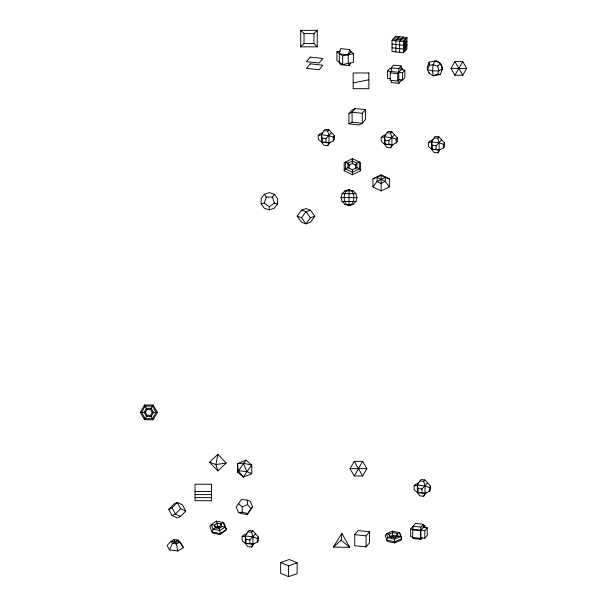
<?xml version="1.0" encoding="UTF-8"?>
<svg xmlns="http://www.w3.org/2000/svg" width="607" height="607" viewBox="0 0 607 607"><rect width="100%" height="100%" fill="white"/><g stroke="black" fill="none" stroke-linecap="round" stroke-linejoin="round"><path stroke-width="0.91" d="M261.139 203.884L261.185 198.497L264.333 194.286L269.417 192.609L274.447 194.354L277.558 198.61L277.505 203.998L274.364 208.209L269.28 209.885L264.25 208.14L261.139 203.884L264.25 203.004L269.28 206.714L269.28 209.885M352.363 158.67L344.177 162.706L344.199 170.749L352.417 174.748L360.611 170.711L360.581 162.668L352.409 158.594M352.379 163.594L352.371 158.579M352.379 174.831L352.409 169.831L347.887 167.631L345.429 168.837L344.199 170.749M333.38 547.066L341.18 540.184L341.862 533.325L349.662 547.355L333.38 547.066L341.862 533.325M391.325 537.058L392.79 536.429L392.388 531.178L386.56 533.682L385.331 535.351L386.667 540.01L387.691 541.497L394.649 542.946L400.476 540.442L401.705 538.773L400.377 534.122L399.345 532.635L392.388 531.178M394.649 542.946L394.254 537.696L389.747 536.755L387.691 537.643L386.667 540.01L394.846 541.717L401.705 538.773L399.345 532.635L397.289 533.515L392.79 532.574L389.019 534.198L386.56 533.682L387.691 537.643L394.649 539.092L400.476 536.588L398.025 536.08L394.254 537.696M217.86 454.302L215.91 464.552L217.86 470.918L226.183 463.065L217.86 454.302L209.544 462.155L217.86 470.918M350.33 63.12L349.67 65.67L340.671 64.699L339.313 62.658L339.313 53.879L340.671 48.613L349.67 49.584L351.028 51.633L353.418 53.651L353.418 62.422L342.682 64.486L336.923 60.639L336.923 51.861L340.026 51.132M349.67 49.584L348.312 54.858L348.312 63.629L349.67 65.67M340.997 197.616L342.067 193.686L344.996 190.81L349.002 189.763L353.001 190.81L355.93 193.686L356.999 197.616L355.93 201.539L353.001 204.415L349.002 205.47L344.996 204.415L342.067 201.539L340.997 197.616L356.999 197.616M429.164 62.149L429.369 65.23L427.465 69.668L432.533 70.951L438.74 70.89L442.321 69.069L440.447 63.378L434.802 60.928L433.102 64.782L432.533 70.951L433.102 75.776L437.723 74.282L438.74 70.89L437.723 66.133L440.447 63.371L436.509 60.738L429.164 62.149L427.282 67.445L427.465 69.668L429.369 73.379L433.102 75.776L440.447 74.365L442.321 69.069L442.146 66.846L440.379 63.401M264.25 203.004L266.223 197.07L264.333 194.286M237.587 472.125L246.002 460.129L251.776 465.106L251.776 473.665L243.354 477.11L237.587 472.125L237.587 463.573L246.002 460.129M247.208 514.364L252.58 506.701L250.304 501.367L247.208 500.069L241.609 499.462L238.513 503.628L236.237 507.126L238.513 512.467L241.609 513.757L247.208 514.364L252.58 506.701M216.1 527.893L217.162 527.164L220.197 527.741L219.833 526.671L220.948 523.932L223.179 522.415L224.302 523.629L226.487 529.38L224.977 531.064L219.954 534.486L213.133 533.204L212.018 531.99L209.825 526.239L211.342 524.554L216.365 521.132L223.179 522.415L224.977 527.119L226.487 529.38L220.349 533.561L219.954 534.486M217.162 527.164L217.556 526.239L217.162 523.219L216.365 521.132M396.5 536.732L396.265 535.89L397.289 533.515L398.025 536.08M169.543 549.95L172.396 543.462L178.101 540.071L180.947 543.159L183.413 547.59L177.707 550.989L169.543 549.95L167.084 545.518L171.166 541.247L174.019 539.547L178.101 540.071L183.413 547.59M328.804 129.708L325.048 129.299L321.46 134.784L321.46 142.114L323.91 145.316L327.666 145.718L328.979 142.933L328.979 135.596L327.666 131.059L328.804 129.708L334.442 135.816L334.442 139.481L333.311 140.832L328.979 142.933L321.46 142.114L318.273 139.208L318.273 135.536L319.403 134.193L322.795 132.546M391.743 131.765L387.979 131.355L384.398 136.841L384.398 144.17L386.849 147.364L390.604 147.774L391.917 144.982L391.917 137.652L390.604 133.108L391.743 131.765L397.38 137.872L397.38 141.537L396.25 142.888L391.917 144.982L384.398 144.17L381.211 141.256L381.211 137.592L382.342 136.249L385.733 134.602M252.747 530.844L248.938 530.435L245.319 535.981L245.319 543.402L247.793 546.634L251.594 547.044L252.922 544.221L252.922 536.8L251.594 532.21L252.747 530.844L258.453 537.028L258.453 540.731L257.3 542.097L252.922 544.221L245.319 543.402L242.087 540.45L242.087 536.74L243.232 535.382L246.662 533.712M438.922 136.871L435.166 136.461L431.585 141.947L431.585 149.276L434.028 152.471L437.791 152.881L439.104 150.088L439.104 142.759L437.791 138.214L438.922 136.871L444.559 142.979L444.559 146.644L443.429 147.994L439.104 150.088L431.585 149.276L428.39 146.363L428.39 142.698L429.528 141.348L432.928 139.701M424.824 479.932L420.985 479.522L417.335 485.114L417.335 492.588L419.832 495.851L423.663 496.26L424.999 493.423L424.999 485.941L423.663 481.305L424.824 479.932L430.575 486.161L430.575 489.902L429.415 491.275L424.999 493.423L417.335 492.588L414.08 489.621L414.08 485.881L415.234 484.507L418.709 482.823M140.3 412.381L144.565 404.998L153.093 404.998L157.357 412.381L153.093 419.763L144.565 419.763L140.3 412.381L145.422 412.381L147.122 415.34L150.536 415.34L152.243 412.381L157.357 412.381M145.422 412.381L147.122 409.429L150.536 409.429L153.093 404.998M144.565 419.763L147.122 415.34M450.986 68.416L454.916 61.611L462.769 61.611L466.7 68.416L462.769 75.215L454.916 75.215L450.986 68.416L466.7 68.416M454.916 75.215L462.769 61.611M350.034 468.657L354.245 461.358L362.675 461.358L366.894 468.657L362.675 475.956L354.245 475.956L350.034 468.657L366.894 468.657M354.245 475.956L362.675 461.358M329.942 142.448L327.666 145.718M392.881 144.504L390.604 147.774M440.06 149.61L437.791 152.881M253.893 543.735L251.594 547.044M425.977 492.937L423.663 496.26M349.116 168.329L349.108 165.112L347.872 163.207L345.406 162.008L345.421 168.845L352.417 172.244L359.374 168.807L356.908 167.608L355.679 168.314L355.672 165.096L356.901 163.184L359.352 161.978L359.374 168.807L360.611 170.711M243.354 463.27L246.928 471.631L243.354 477.11L238.156 470.683L237.587 463.573L243.354 463.27L251.776 465.106L246.928 471.631L238.156 470.683M277.505 203.998L274.364 203.072L272.475 197.116L274.447 194.354M297.127 216.145L301.596 210.105L306.065 208.573L310.465 210.166L314.858 216.267L310.389 222.306L305.92 223.846L301.527 222.245L297.127 216.145L301.527 217.738L305.92 223.846L310.389 217.807L314.858 216.267M301.527 217.738L305.996 211.706L310.465 210.166M372.933 186.933L377.046 181.455L385.263 177.403L389.368 178.83L389.398 186.895L381.181 190.947L372.933 186.933L372.91 178.868L381.128 174.816L389.368 178.83M351.028 51.633L348.312 54.858L342.682 55.715L336.923 51.861M392.031 40.366L395.483 36.268L406.925 37.505L406.925 48.659L403.473 52.756L392.031 51.519L392.031 40.366L403.473 41.602L406.925 37.505M399.3 36.678L395.847 40.775L395.847 51.929M403.109 37.095L399.656 41.193L399.656 52.346M406.925 41.223L403.473 45.32L392.031 44.083M331.255 132.903L325.967 138.578L325.967 142.243L328.979 142.933M406.925 44.941L403.473 49.038L392.031 47.801M348.896 113.888L351.984 110.224L355.163 108.547L365.391 109.655L365.391 119.625L362.303 123.289L359.116 124.966L348.896 123.858L348.896 113.888L352.075 112.212L355.163 108.547M390.21 78.728L387.554 78.44L387.554 71.11L389.831 68.416L391.318 68.576M391.318 67.847L393.586 65.154L401.106 65.966L401.106 69.638L404.869 70.04L404.869 77.377L402.593 80.071L398.837 79.661L397.699 81.012L390.18 80.192L390.18 72.863L391.318 71.512L391.318 67.847L398.837 68.659L401.106 65.966M333.311 140.832L333.311 137.167L334.442 135.816M365.391 109.655L362.212 113.365M397.699 81.012L397.699 73.675L402.244 68.288L401.113 68.166M402.593 80.071L402.593 72.734L404.869 70.04M391.318 80.321L391.318 82.514L398.837 83.326L401.106 80.632L401.106 79.904M394.186 134.959L388.905 140.627L388.905 144.299L391.917 144.982M396.25 142.888L396.25 139.223L397.38 137.872M441.372 140.065L436.084 145.733L436.084 149.398L439.104 150.088M443.429 147.994L443.429 144.322L444.559 142.979M255.221 534.077L249.872 539.813L249.872 543.523L252.922 544.221M257.3 542.097L257.3 538.386L258.453 537.028M354.738 534.623L358.16 530.564L369.496 531.785L369.496 542.84L366.074 546.899L354.738 545.678L354.738 534.623L366.074 535.852L369.496 531.785M427.32 483.195L421.926 488.976L421.926 492.717L424.999 493.423M429.415 491.275L429.415 487.542L430.575 486.161M412.578 536.922L410.696 536.725L410.696 529.061L415.423 523.439L423.276 524.289L423.276 527.354L427.207 527.779L427.207 535.435L424.832 538.25L420.909 537.825L420.431 538.386L412.578 537.536L413.056 526.254L420.909 527.104L423.276 524.289M420.431 538.386L420.431 530.73L424.938 525.381L423.276 525.199M424.832 538.25L424.832 530.594L427.207 527.779M413.056 537.59L413.056 538.508L420.909 539.357L422.085 537.954M168.799 509.319L174.004 503.962L177.274 502.452L182.487 504.842L185.757 511.086L180.545 516.443L177.274 517.953L172.062 515.563L168.799 509.319L172.062 507.809L177.274 502.452L180.545 508.689L185.757 511.086M180.545 508.689L175.332 514.053L172.062 515.563M300.738 46.845L304.039 43.545L313.933 43.545L317.233 46.845L300.738 46.845L300.738 30.35L317.233 30.35L317.233 46.845M300.738 30.35L304.039 33.651L313.933 33.651L317.233 30.35M269.28 206.714L274.364 203.072M215.364 527.733L213.133 529.258L212.018 531.99L220.349 533.561L219.157 528.447L215.364 527.733L214.37 525.123L211.342 524.554L213.133 529.258L219.954 530.541L224.977 527.119L221.942 526.55L219.157 528.447M216.115 527.878L215.887 527.384L217.556 526.239L219.833 526.671M348.896 123.858L352.075 122.182L362.303 123.289L362.303 113.319L352.075 112.212L352.075 122.182M349.108 165.112L352.386 163.495L355.672 165.096M352.409 169.831L356.908 167.608L356.901 163.184L352.379 160.984L347.872 163.207L347.887 167.631M390.392 536.892L390.248 536.383L392.987 535.199L396.265 535.89M349.002 189.763L346.529 190.81C343.327 194.604 343.327 200.621 346.529 204.415L349.002 205.47L351.476 204.415C354.678 200.621 354.678 194.604 351.476 190.81L349.002 189.763L349.002 205.47M238.513 503.628L242.193 506.807L247.565 504.607L247.208 500.069M321.46 142.114L325.967 142.243M384.398 144.17L388.905 144.299M431.585 149.276L436.084 149.398M245.319 543.402L249.872 543.523M417.335 492.588L421.926 492.717M280.654 562.575L289.228 559.525L297.149 562.826L297.149 573.6L288.575 576.65L280.654 573.349L280.654 562.575L288.575 565.876L297.149 562.826M372.91 178.868L381.143 175.393L385.263 177.403L385.278 181.432L389.398 186.895M353.418 53.651L348.312 54.858L339.313 53.879M318.273 135.536L321.46 134.784L328.979 135.596L333.311 137.167M381.211 137.592L384.398 136.841L391.917 137.652L396.25 139.223M428.39 142.698L431.585 141.947L439.104 142.759L443.429 144.322M414.08 485.881L417.335 485.114L424.999 485.941L429.415 487.542M242.087 536.74L245.319 535.981L252.922 536.8L257.3 538.386M353.168 82.901L368.874 79.775M226.183 463.065L215.91 464.552L209.544 462.155M429.369 65.23L433.102 64.782L437.723 66.133M238.513 512.467L242.193 512.27L247.565 513.446M344.996 190.81L353.001 190.81M342.067 193.686L355.93 193.686M342.067 201.539L355.93 201.539M344.996 204.415L353.001 204.415M195.044 491.541L211.54 491.541M195.044 494.599L211.54 494.599M195.044 497.657L211.54 497.657M266.223 197.07L272.475 197.116M437.723 74.282L440.447 74.365M394.338 37.634L405.772 38.871L405.772 50.024M393.184 39L404.619 40.237L404.619 51.39M387.554 71.11L402.593 72.734M390.18 72.863L397.699 73.675M386.849 132.705L390.604 133.108M434.028 137.812L437.791 138.214M323.91 130.649L327.666 131.059M384.398 136.841L385.142 140.225L388.905 140.627M431.585 141.947L432.328 145.331L436.084 145.733M321.46 134.784L322.211 138.168L325.967 138.578M419.832 480.896L423.663 481.305M417.335 485.114L418.094 488.559L421.926 488.976M410.696 529.061L424.832 530.594M412.578 529.881L420.431 530.73M247.793 531.793L251.594 532.21M245.319 535.981L246.07 539.403L249.872 539.813M392.79 536.429L395.756 537.051M301.596 210.105L305.996 211.706L310.389 217.807M246.928 471.631L251.776 473.665M429.278 73.197L429.012 72.696M180.545 516.443L175.332 514.053L172.062 507.809M341.18 540.184L349.662 547.355M247.565 504.607L250.888 508.712M215.887 527.384L214.37 525.123L217.162 523.219L220.948 523.932L221.942 526.55M454.916 61.611L462.769 75.215M354.245 461.358L362.675 475.956M150.536 409.429L152.243 412.381M144.565 404.998L147.122 409.429M150.536 415.34L153.093 419.763M390.248 536.383L389.019 534.198L389.747 536.755M174.019 539.547L176.478 543.978L177.707 550.989M381.128 174.816L381.181 190.947M432.328 145.331L432.328 148.996M424.938 525.381L424.938 527.529M420.909 527.104L420.909 539.357M418.094 488.559L418.094 492.3M403.473 41.602L403.473 52.756M402.244 68.288L402.244 69.759M398.837 68.659L398.837 83.326M385.142 140.225L385.142 143.889M366.074 535.852L366.074 546.899M342.682 55.715L342.682 64.486M322.211 138.168L322.211 141.833M313.933 33.651L313.933 43.545M304.039 33.651L304.039 43.545M288.575 565.876L288.575 576.65M246.07 539.403L246.07 543.113M242.193 506.807L242.193 512.27M145.202 406.106L141.583 412.381L145.202 418.655L152.456 418.655L156.075 412.381L152.456 406.106L145.202 406.106M146.484 408.321L144.14 412.381L146.484 416.44L151.173 416.44L153.518 412.381L151.173 408.321L146.484 408.321M310.238 57.111L306.414 61.648L319.077 63.014L322.901 58.477L310.238 57.111M310.238 63.834L306.414 68.371L319.077 69.744L322.901 65.207L310.238 63.834M179.331 542.286L176.478 543.978L172.396 543.462L171.166 541.247L179.331 542.286M385.278 181.432L381.166 183.458L377.046 181.455L377.03 177.419L385.278 181.432M368.874 72.977L353.168 72.977L353.168 88.683L368.874 88.683L368.874 72.977M211.54 484.227L195.044 484.227L195.044 500.714L211.54 500.714L211.54 484.227"/></g></svg>
